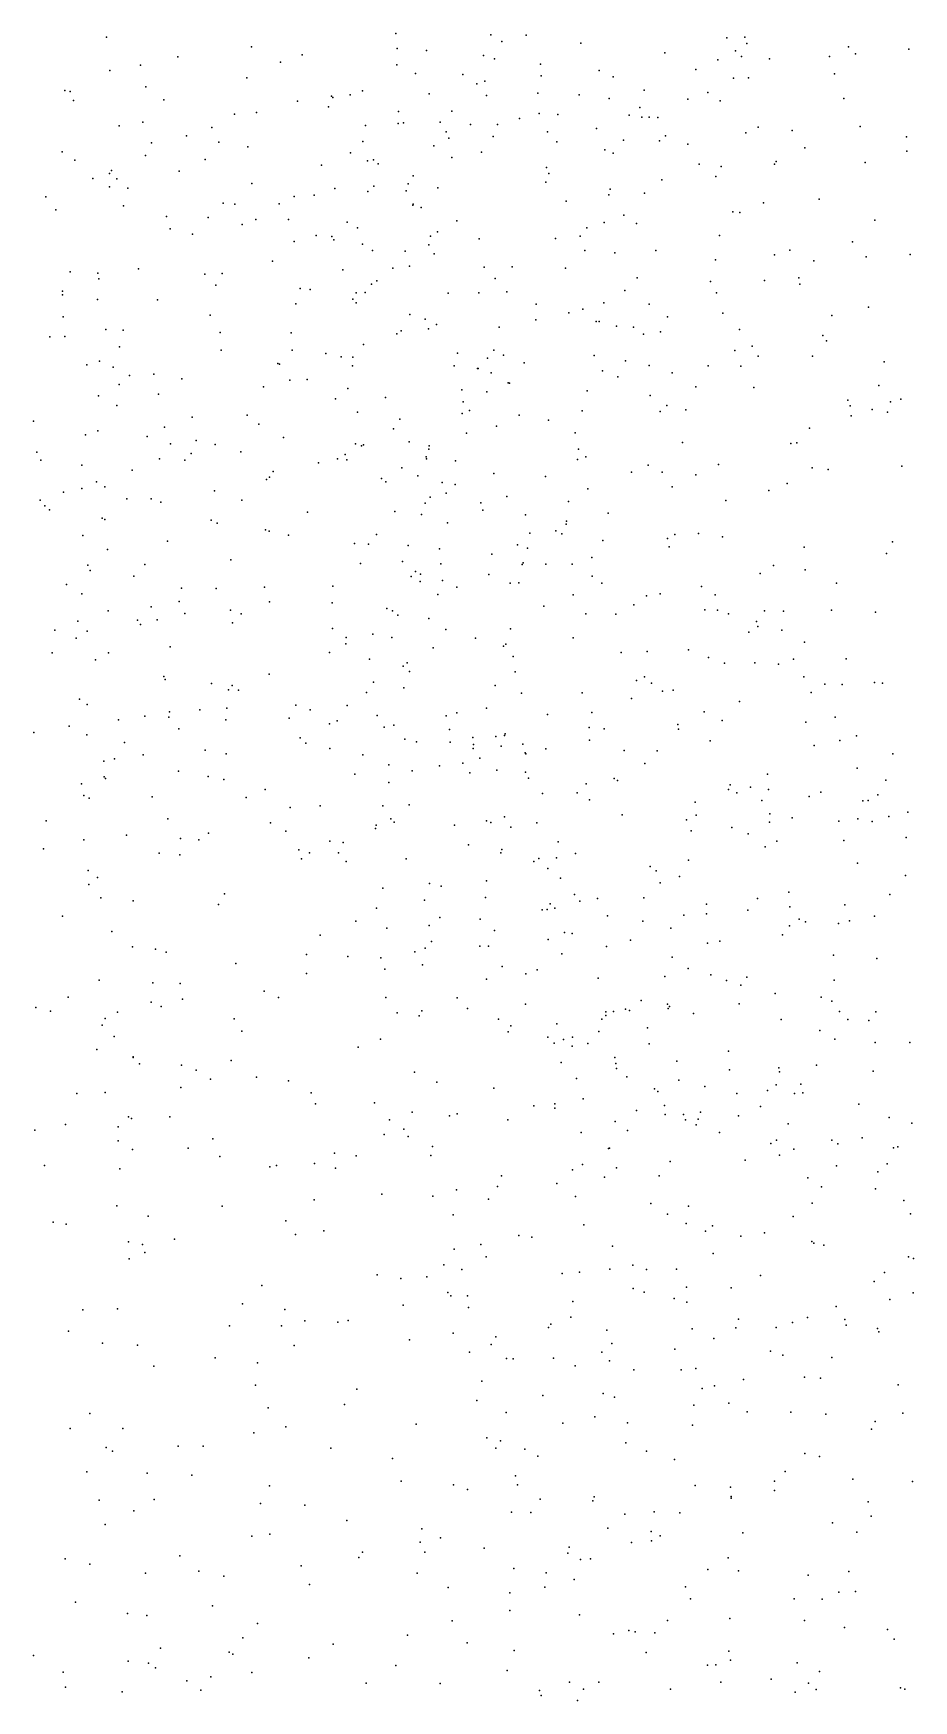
# Model space of a CAD drawing. Header units: metres. Extents: x -25 to 25, y -27.7 to 27.8.
# Drawn here: x -2.621 to -1.915, y -4.008 to -2.671 of the extents above; entities that cross this region are included whole.
import ezdxf

# ---------------------------------------------------------------- set-up
doc = ezdxf.new("R2010")
doc.units = ezdxf.units.M

msp = doc.modelspace()

# ---------------------------------------------------------------- linework, layer by layer
for p in [(-2.3303, -2.6712, 0.2617), (-2.254, -2.6724, 4.1069), (-2.2257, -2.6727, -0.4944), (-2.0503, -2.6742, 26.8611), (-2.5622, -2.6743, 5.7199), (-2.446, -2.682, 10.1319), (-2.329, -2.6833, 0.377), (-2.3055, -2.6849, -0.0789), (-2.2452, -2.6778, 6.793), (-2.1817, -2.6791, 3.707), (-2.1144, -2.6867, -20.9546), (-2.0646, -2.6749, 0.9846), (-2.0577, -2.6853, 3.3837), (-2.0488, -2.6793, 2.9299), (-1.9672, -2.6819, -11.2416), (-1.9187, -2.6839, 23.9778), (-2.5596, -2.7009, -0.9546), (-2.535, -2.6966, -10.2443), (-2.5049, -2.6901, -9.8818), (-2.4227, -2.6943, 10.7652), (-2.4054, -2.6883, 10.5122), (-2.3293, -2.6964, -9.4565), (-2.2599, -2.689, 3.9404), (-2.251, -2.6916, 4.1744), (-2.2141, -2.696, -17.1666), (-2.167, -2.7009, 4.4246), (-2.0896, -2.7001, 3.4496), (-2.0719, -2.6924, 2.862), (-2.0531, -2.6897, 3.026), (-2.0306, -2.6916, 3.1751), (-1.9825, -2.6898, 2.5385), (-1.9615, -2.6877, 1.1352), (-2.5306, -2.7141, -10.322), (-2.4496, -2.7068, 12.8089), (-2.3144, -2.7034, 0.5101), (-2.2765, -2.7042, 4.0292), (-2.2653, -2.7116, 0.6699), (-2.2587, -2.7096, -0.6704), (-2.2137, -2.7052, 4.3321), (-2.156, -2.706, 3.6025), (-2.0594, -2.7072, 13.7398), (-2.0473, -2.707, 3.2505), (-1.9783, -2.7038, 6.8745), (-2.5956, -2.717, 10.6187), (-2.5914, -2.7179, 5.7773), (-2.5887, -2.725, -9.2129), (-2.5163, -2.7246, -24.4614), (-2.409, -2.7257, -9.3252), (-2.3817, -2.7216, -10.6668), (-2.3808, -2.7227, 12.0847), (-2.3668, -2.7206, 13.1957), (-2.357, -2.7174, 6.7604), (-2.3034, -2.7196, 11.111), (-2.2575, -2.721, -0.5757), (-2.2163, -2.7193, 0.754), (-2.1832, -2.7204, 24.0054), (-2.159, -2.7234, 4.9324), (-2.1311, -2.7169, 0.9011), (-2.096, -2.724, 2.7154), (-2.08, -2.7186, 6.8559), (-2.0701, -2.7252, 2.6146), (-1.9709, -2.7234, 2.4743), (-2.4596, -2.736, -0.8841), (-2.4419, -2.7346, -9.7246), (-2.3841, -2.7301, -9.5984), (-2.328, -2.7339, 24.0322), (-2.2854, -2.7336, -0.2872), (-2.2309, -2.7394, 3.7412), (-2.2153, -2.7356, 6.8223), (-2.2002, -2.7362, 5.0138), (-2.1431, -2.7369, 26.8016), (-2.1345, -2.7308, 4.5913), (-2.133, -2.7385, 13.5416), (-2.127, -2.7383, 4.7984), (-2.12, -2.7387, 2.9133), (-2.552, -2.7455, 6.5984), (-2.5331, -2.7425, 10.3679), (-2.4981, -2.7534, -10.4455), (-2.4777, -2.7468, -9.2766), (-2.3546, -2.745, 0.2164), (-2.3284, -2.7435, 11.5678), (-2.3241, -2.7429, -0.7252), (-2.2947, -2.7424, 4.1045), (-2.2899, -2.7501, 11.3436), (-2.2703, -2.7442, -0.4032), (-2.2522, -2.7539, 5.1027), (-2.2486, -2.7442, -10.893), (-2.2085, -2.7501, 23.9263), (-2.1692, -2.7476, -10.9998), (-2.1139, -2.7533, 3.0454), (-2.0494, -2.751, 11.1679), (-2.0396, -2.7464, 2.5242), (-2.0122, -2.7492, -11.182), (-1.9579, -2.7459, 1.1766), (-1.9206, -2.7541, 26.8024), (-2.5978, -2.7662, 6.5364), (-2.5261, -2.7589, -9.8987), (-2.4721, -2.7584, 26.7883), (-2.4489, -2.7621, 5.4802), (-2.3665, -2.7669, 11.7459), (-2.3567, -2.7579, 5.3183), (-2.2996, -2.7614, -0.6405), (-2.2878, -2.7552, 3.8992), (-2.2614, -2.7666, 4.2681), (-2.2012, -2.7582, 13.3897), (-2.1625, -2.7647, -21.6944), (-2.1558, -2.7674, 4.5052), (-2.1476, -2.7569, 2.8019), (-2.1187, -2.7573, -11.0613), (-2.0959, -2.76, 3.3388), (-2.0021, -2.7629, 23.7482), (-1.9205, -2.7658, 11.4843), (-2.5877, -2.773, 24.075), (-2.5309, -2.7691, 5.6291), (-2.4832, -2.7723, -21.2958), (-2.3899, -2.777, -25.9284), (-2.3529, -2.7734, 0.3115), (-2.348, -2.7726, -9.4382), (-2.3444, -2.7758, 0.4472), (-2.2852, -2.7708, -0.525), (-2.2093, -2.7788, -10.9493), (-2.0869, -2.776, 3.2711), (-2.0694, -2.7779, 26.7743), (-2.0266, -2.7762, 6.8642), (-2.0251, -2.7739, 3.4445), (-1.9539, -2.7749, 6.8808), (-2.5731, -2.7877, 26.8174), (-2.5599, -2.7836, 5.7096), (-2.5597, -2.7943, -10.1673), (-2.5583, -2.7813, -10.0717), (-2.554, -2.7878, -0.8272), (-2.504, -2.7816, 6.6491), (-2.4456, -2.7916, 1.6842), (-2.3479, -2.7937, 12.5599), (-2.3203, -2.7919, 0.5471), (-2.3163, -2.7854, 26.7186), (-2.2099, -2.7906, 3.6544), (-2.2074, -2.7835, 4.3977), (-2.1169, -2.7887, 4.703), (-2.0735, -2.7861, -25.9491), (-2.611, -2.8024, -25.8605), (-2.545, -2.7953, -10.3238), (-2.4687, -2.8074, -0.75), (-2.4116, -2.8021, -10.63), (-2.3956, -2.8009, -0.7328), (-2.379, -2.7957, 11.9345), (-2.3526, -2.7979, 0.1093), (-2.3219, -2.7976, -0.1765), (-2.2966, -2.795, -0.4528), (-2.1935, -2.8059, 5.0376), (-2.1593, -2.8006, 3.5244), (-2.1582, -2.7962, 4.9664), (-2.1308, -2.7993, 0.9338), (-2.0352, -2.8071, 1.0883), (-1.9907, -2.8041, 3.249), (-2.6029, -2.8128, 5.8278), (-2.5487, -2.8094, -9.9977), (-2.5142, -2.818, 24.0859), (-2.4806, -2.8189, 26.722), (-2.4593, -2.8083, -9.3145), (-2.4425, -2.8204, 6.6966), (-2.4238, -2.808, -9.6559), (-2.4162, -2.8206, -17.345), (-2.3166, -2.8089, -21.1539), (-2.3163, -2.8081, 5.2626), (-2.3099, -2.8109, 4.0585), (-2.1474, -2.8171, 4.5801), (-2.06, -2.8143, 23.7961), (-2.0544, -2.8148, 2.4627), (-1.9461, -2.8209, -11.2177), (-2.5112, -2.828, -10.4539), (-2.4933, -2.8323, 5.5679), (-2.4533, -2.8246, -10.5716), (-2.394, -2.8333, 5.4111), (-2.3815, -2.834, -10.6948), (-2.3691, -2.8226, -9.4952), (-2.3609, -2.8271, -0.6198), (-2.3025, -2.8339, 13.1042), (-2.2969, -2.8305, 3.8599), (-2.2813, -2.8215, 5.1926), (-2.1824, -2.8339, 23.9065), (-2.1769, -2.8271, 2.6685), (-2.1631, -2.8228, 3.0521), (-2.1373, -2.8237, 4.8498), (-2.0707, -2.8332, -11.1019), (-2.4117, -2.838, -9.3658), (-2.38, -2.8367, 6.7417), (-2.3569, -2.8403, 0.3466), (-2.3489, -2.8453, -0.0142), (-2.3227, -2.8459, -10.7847), (-2.3038, -2.8407, 6.7784), (-2.2995, -2.8479, 0.6541), (-2.2633, -2.836, 3.7514), (-2.2021, -2.8358, 0.8111), (-2.1787, -2.8453, -10.978), (-2.1545, -2.8472, 6.8358), (-2.1218, -2.8453, 2.5152), (-2.0143, -2.8451, -20.0077), (-1.9639, -2.8384, 2.3268), (-2.5365, -2.86, 6.5904), (-2.4291, -2.8538, 5.4737), (-2.3728, -2.8609, 24.0635), (-2.3327, -2.8595, -0.2107), (-2.3193, -2.858, 0.5814), (-2.2594, -2.8587, -10.863), (-2.237, -2.8584, 1.7426), (-2.194, -2.8595, 4.4487), (-2.0738, -2.8527, 6.8508), (-2.0265, -2.8488, 2.3807), (-1.995, -2.8536, 23.7436), (-1.9529, -2.8505, 6.8732), (-1.9177, -2.8486, 23.6811), (-2.5914, -2.8624, 6.5179), (-2.5692, -2.8636, -10.0818), (-2.5685, -2.868, -10.1636), (-2.4835, -2.8642, -9.7686), (-2.4745, -2.8731, -0.6613), (-2.4694, -2.8638, 24.0654), (-2.3498, -2.8724, -0.1039), (-2.3455, -2.8696, -0.2924), (-2.2504, -2.8678, 0.7399), (-2.1366, -2.8672, 3.2649), (-2.0779, -2.8702, 1.0445), (-2.0345, -2.8695, 3.6882), (-2.0069, -2.8673, 1.1477), (-2.0062, -2.8723, -11.1489), (-2.5974, -2.8779, -0.7358), (-2.5974, -2.8809, -9.2297), (-2.5695, -2.8847, 24.1091), (-2.5212, -2.885, 26.6591), (-2.4103, -2.8881, -10.6557), (-2.4069, -2.8759, 26.6369), (-2.3989, -2.8765, -0.5875), (-2.3646, -2.8845, -0.5135), (-2.3621, -2.8794, 5.3611), (-2.3621, -2.8872, 0.1249), (-2.3547, -2.8789, -0.3708), (-2.2883, -2.8796, 4.2547), (-2.2637, -2.8792, 26.6256), (-2.2413, -2.8784, 2.7908), (-2.1635, -2.8873, 3.1748), (-2.1464, -2.8775, 26.6582), (-2.073, -2.8793, 13.4372), (-2.597, -2.8985, 26.7227), (-2.4792, -2.8973, 6.6535), (-2.319, -2.8966, 3.9703), (-2.3066, -2.9005, 12.7444), (-2.2178, -2.901, 5.1218), (-2.2176, -2.8885, 2.6474), (-2.1914, -2.8954, 3.1037), (-2.1803, -2.8925, 0.8571), (-2.127, -2.8884, 4.9228), (-2.1122, -2.8986, 23.8451), (-2.0679, -2.8955, 1.8), (-1.9804, -2.8975, -23.0719), (-1.951, -2.8909, -11.1918), (-2.6078, -2.9145, -25.0243), (-2.5957, -2.9142, 5.8337), (-2.5628, -2.9086, -10.0117), (-2.5488, -2.9092, 5.7139), (-2.4712, -2.9111, -9.3426), (-2.4142, -2.9113, 26.5593), (-2.3293, -2.9121, 26.5302), (-2.3259, -2.9097, 4.0416), (-2.3039, -2.9082, -10.8149), (-2.2977, -2.9046, 3.8177), (-2.2473, -2.9069, 2.9132), (-2.1694, -2.9023, 2.5116), (-2.167, -2.9023, 3.4679), (-2.1532, -2.9061, -23.6427), (-2.1397, -2.9067, -11.0158), (-2.1316, -2.9125, 0.9558), (-2.118, -2.9107, 4.6923), (-2.0547, -2.9086, 26.6443), (-1.9878, -2.9136, -17.4512), (-2.5517, -2.9225, -9.9293), (-2.4703, -2.9252, -24.3422), (-2.4132, -2.9253, -9.5604), (-2.3862, -2.928, -10.7084), (-2.356, -2.9207, 0.4493), (-2.2807, -2.9278, 4.3165), (-2.2515, -2.9254, 2.9846), (-2.0582, -2.9256, 6.8496), (-2.0444, -2.922, 23.7873), (-1.9849, -2.9178, 11.6822), (-2.578, -2.9371, -10.1151), (-2.5679, -2.9342, -0.6499), (-2.5569, -2.9389, -10.3568), (-2.4247, -2.936, -9.3913), (-2.4235, -2.9364, 5.4848), (-2.374, -2.9306, 1.7452), (-2.3649, -2.9379, -0.2993), (-2.3648, -2.9308, 0.34), (-2.2834, -2.9378, 2.8125), (-2.2646, -2.9399, 5.2175), (-2.2642, -2.9401, 2.6858), (-2.2566, -2.9318, -20.3755), (-2.2439, -2.9292, -22.1993), (-2.2273, -2.9355, 0.7919), (-2.171, -2.9295, 3.2584), (-2.1459, -2.9337, 13.1966), (-2.1269, -2.9377, 2.4043), (-2.0798, -2.9378, 1.0649), (-2.0536, -2.938, 2.3214), (-2.0397, -2.9301, 1.1226), (-1.9959, -2.93, 2.2749), (-1.9386, -2.9347, 3.9397), (-2.5522, -2.9528, 1.6915), (-2.5437, -2.9455, 26.5648), (-2.5244, -2.9444, -9.8239), (-2.5019, -2.9483, -10.5382), (-2.4362, -2.9547, -0.4761), (-2.4151, -2.9494, 24.0941), (-2.4014, -2.9487, 6.7109), (-2.2538, -2.9434, -20.9402), (-2.2402, -2.9515, 3.6148), (-2.2391, -2.9518, 11.4621), (-2.1645, -2.9419, 6.8285), (-2.1521, -2.9467, 5.0252), (-2.1087, -2.9434, 4.7783), (-2.0897, -2.9548, 3.5401), (-1.9429, -2.9536, 1.9004), (-2.5687, -2.962, -17.4835), (-2.5204, -2.9606, -24.5573), (-2.3785, -2.9644, 5.4275), (-2.3688, -2.9561, 0.2487), (-2.3385, -2.9633, 0.5316), (-2.2773, -2.9572, 3.7278), (-2.2763, -2.9668, 0.7064), (-2.2573, -2.9588, 2.6138), (-2.1768, -2.9578, 5.0929), (-2.1261, -2.9617, 26.5568), (-2.043, -2.9551, -11.0905), (-1.9678, -2.9655, 26.6021), (-1.9334, -2.9667, -11.1805), (-1.9251, -2.9645, 2.2012), (-2.554, -2.9696, -0.5741), (-2.4935, -2.9789, 6.5916), (-2.4495, -2.9774, 5.5537), (-2.3608, -2.9749, -0.0626), (-2.327, -2.9806, 4.0206), (-2.277, -2.9761, -10.8507), (-2.2711, -2.9736, -17.5863), (-2.2314, -2.9775, 4.4025), (-2.2077, -2.9815, 3.1855), (-2.1807, -2.9739, 23.9242), (-2.1183, -2.9744, -11.018), (-2.1129, -2.9697, -21.3223), (-2.0977, -2.973, 3.3836), (-1.9659, -2.9698, 23.7252), (-1.9651, -2.978, 1.2478), (-1.9481, -2.9729, -23.4004), (-1.9358, -2.9749, 1.3131), (-2.6208, -2.9821, -9.2317), (-2.579, -2.9933, -10.1909), (-2.5692, -2.99, 5.8136), (-2.5297, -2.9945, 26.4009), (-2.5156, -2.9869, -9.3211), (-2.44, -2.9847, 26.4029), (-2.332, -2.9883, 26.3746), (-2.2735, -2.9919, 5.2745), (-2.2495, -2.9862, 24.0001), (-2.1864, -2.9915, 3.4634), (-1.9984, -2.9878, 24.0323), (-2.6181, -3.0071, 5.9829), (-2.5108, -3.0005, 5.6873), (-2.4943, -3.0081, -0.4696), (-2.4902, -2.9978, 26.3024), (-2.4752, -3.0009, 5.6162), (-2.4544, -3.0067, 24.1339), (-2.4202, -2.9952, -9.5242), (-2.3626, -3.0004, 0.3263), (-2.3578, -3.0019, 0.4086), (-2.3562, -3.0013, -10.7591), (-2.3194, -2.9989, 0.5985), (-2.3038, -3.0048, -23.8381), (-2.3035, -3.002, 4.2132), (-2.1837, -3.0048, 2.4477), (-2.1004, -2.9992, 4.8698), (-2.0135, -3.0002, 1.182), (-2.0087, -2.9995, 13.2457), (-2.615, -3.0134, 26.5757), (-2.5821, -3.0176, -10.0924), (-2.5416, -3.0214, -9.8572), (-2.5197, -3.0125, -21.1852), (-2.4993, -3.0134, -9.7566), (-2.3921, -3.0157, 5.5005), (-2.377, -3.0123, -0.2332), (-2.3709, -3.0089, -25.5887), (-2.3695, -3.0131, 0.1347), (-2.3255, -3.0197, 4.0796), (-2.3058, -3.0109, 24.0738), (-2.3055, -3.0123, 3.8332), (-2.2823, -3.0139, 3.0139), (-2.1846, -3.0129, 26.4688), (-2.1779, -3.0109, 5.1515), (-2.1277, -3.0175, 2.357), (-2.0715, -3.017, 13.0474), (-1.9964, -3.0197, 2.2287), (-1.9835, -3.021, -11.1332), (-1.9244, -3.0183, 6.85), (-2.5703, -3.0309, 6.4559), (-2.5637, -3.0349, 26.0012), (-2.4338, -3.0291, 26.2348), (-2.4316, -3.027, 6.6276), (-2.4286, -3.0227, -0.3665), (-2.3416, -3.0281, 26.2997), (-2.3382, -3.0308, 0.4962), (-2.3125, -3.0261, 2.7903), (-2.2929, -3.0314, 11.733), (-2.2827, -3.033, 3.754), (-2.2515, -3.0241, 2.544), (-2.2101, -3.0266, 24.0746), (-2.1411, -3.023, 0.9326), (-2.1165, -3.023, 6.814), (-2.1087, -3.035, 0.9969), (-2.0896, -3.0253, 4.7621), (-2.0164, -3.0323, -17.6915), (-2.6153, -3.0455, 25.9016), (-2.5968, -3.0391, 6.3694), (-2.582, -3.0362, -9.2688), (-2.5458, -3.0446, -10.4454), (-2.5263, -3.0446, 5.7647), (-2.5186, -3.0473, 6.5068), (-2.4756, -3.0381, -10.5941), (-2.4538, -3.0457, -9.3892), (-2.3066, -3.0479, 2.8878), (-2.3026, -3.0432, 6.7238), (-2.2899, -3.0399, 5.3439), (-2.2621, -3.0478, -10.8659), (-2.2411, -3.0425, -19.9459), (-2.1916, -3.0467, -10.9508), (-2.1761, -3.0364, 1.8551), (-2.0654, -3.0458, 4.9498), (-2.0311, -3.0377, 23.7958), (-2.6117, -3.0501, 6.0465), (-2.6079, -3.0534, -0.5284), (-2.5658, -3.0601, -10.3664), (-2.5635, -3.0612, -9.9606), (-2.4782, -3.0615, 26.0175), (-2.4011, -3.0551, -10.7066), (-2.3311, -3.0546, 1.8324), (-2.3095, -3.057, 2.7105), (-2.2605, -3.0535, 3.1042), (-2.2262, -3.0574, 6.7569), (-2.1599, -3.0559, 23.9306), (-2.5812, -3.074, -10.2622), (-2.4734, -3.064, -9.6602), (-2.4346, -3.0693, 5.6153), (-2.4317, -3.0703, 24.1545), (-2.4164, -3.0736, -9.451), (-2.3456, -3.073, 0.4398), (-2.2888, -3.0637, 2.5941), (-2.2226, -3.072, 2.4659), (-2.2018, -3.0702, 3.3409), (-2.1971, -3.0726, -21.819), (-2.1936, -3.0647, -22.6579), (-2.1934, -3.0625, 3.4131), (-2.1065, -3.0732, 4.6614), (-2.0875, -3.0722, -11.0338), (-2.0682, -3.0751, 4.86), (-2.5613, -3.085, 5.9152), (-2.5134, -3.0784, -9.3335), (-2.3634, -3.0803, 0.1804), (-2.3522, -3.0808, -10.7721), (-2.3203, -3.0818, 26.2239), (-2.2951, -3.0845, 0.6392), (-2.2327, -3.0814, 12.4877), (-2.2246, -3.084, 5.2814), (-2.1642, -3.078, 12.7097), (-2.1122, -3.0762, 5.1048), (-2.1111, -3.0829, 26.4521), (-2.0028, -3.0832, 1.2205), (-1.9367, -3.0884, 6.8298), (-1.9318, -3.079, 2.154), (-2.5773, -3.0976, 5.9824), (-2.5315, -3.0971, -10.5207), (-2.4624, -3.0935, -9.5846), (-2.3584, -3.0963, 6.6548), (-2.3248, -3.0948, -20.6827), (-2.294, -3.0966, 4.1941), (-2.2532, -3.089, 3.1732), (-2.2288, -3.0971, 3.5249), (-2.228, -3.0959, 3.2763), (-2.21, -3.097, 0.7849), (-2.1888, -3.097, 2.399), (-2.1729, -3.0916, 4.4798), (-2.0272, -3.0979, 26.496), (-2.002, -3.1015, 2.199), (-2.5942, -3.1131, 6.2005), (-2.5753, -3.1021, 24.2316), (-2.5404, -3.1064, 24.2188), (-2.4355, -3.1154, -0.2381), (-2.3807, -3.1146, -0.1133), (-2.318, -3.1067, 24.1329), (-2.3145, -3.1027, 0.5537), (-2.3108, -3.1107, 4.1035), (-2.3105, -3.1048, 3.981), (-2.2927, -3.11, 5.4118), (-2.2812, -3.1153, 11.9939), (-2.2556, -3.1051, 3.6743), (-2.2386, -3.1121, 4.3525), (-2.2315, -3.1118, 24.028), (-2.1728, -3.1065, 6.7627), (-2.1651, -3.1121, 5.2278), (-2.085, -3.1148, 2.2765), (-2.0379, -3.1045, 1.1571), (-1.9769, -3.1122, 2.9052), (-2.5819, -3.1206, 6.0654), (-2.504, -3.1269, 25.8079), (-2.5022, -3.1161, -9.7284), (-2.4742, -3.1165, 25.905), (-2.4315, -3.127, -10.6762), (-2.3813, -3.1278, 5.5775), (-2.2965, -3.1213, 3.8433), (-2.1881, -3.1215, -17.8102), (-2.1292, -3.1222, 3.2996), (-2.1183, -3.1206, 0.9802), (-2.074, -3.1214, 1.0901), (-2.561, -3.1343, -9.9241), (-2.5375, -3.1417, -9.8289), (-2.5263, -3.131, 5.8653), (-2.5217, -3.1416, 25.7237), (-2.4994, -3.1365, 5.791), (-2.4629, -3.1339, 6.5183), (-2.4542, -3.1367, 5.7128), (-2.3374, -3.1324, 2.8287), (-2.3329, -3.1342, 2.7288), (-2.3286, -3.1378, 2.9421), (-2.3037, -3.1404, 2.5655), (-2.2116, -3.1305, 3.3962), (-2.1778, -3.1367, 0.8339), (-2.1538, -3.137, 2.3339), (-2.1394, -3.1296, 26.3746), (-2.0825, -3.1336, 3.1222), (-2.0722, -3.1339, 5.091), (-2.0633, -3.1368, 4.7384), (-2.0346, -3.1344, 11.9389), (-2.0194, -3.1346, 4.9255), (-1.9809, -3.1339, -11.1151), (-1.9454, -3.1353, 2.1301), (-2.6036, -3.1498, -9.2595), (-2.5852, -3.1425, -10.1973), (-2.5777, -3.1507, -0.3821), (-2.5349, -3.1453, 6.3902), (-2.4612, -3.1439, -9.4196), (-2.3809, -3.1486, -24.0699), (-2.3486, -3.1531, 0.3056), (-2.2901, -3.1494, 3.1281), (-2.2383, -3.1487, 3.5949), (-2.0471, -3.1514, -21.2223), (-2.041, -3.1428, 5.0213), (-2.04, -3.147, 6.7886), (-2.0207, -3.1499, -22.9457), (-2.6057, -3.168, 25.5724), (-2.5865, -3.1562, -10.0923), (-2.5605, -3.168, -10.4193), (-2.5113, -3.1631, 1.7352), (-2.3833, -3.1678, 6.5843), (-2.3703, -3.1607, 24.186), (-2.37, -3.1557, -0.0091), (-2.3335, -3.1556, 0.4483), (-2.3003, -3.1639, 3.9395), (-2.2662, -3.1562, 4.2802), (-2.2438, -3.1626, 5.3813), (-2.2419, -3.161, 3.3219), (-2.1881, -3.156, 5.2997), (-2.1496, -3.1676, 24.1774), (-2.1285, -3.1669, 4.5621), (-2.0955, -3.1657, 5.1808), (-2.0024, -3.1595, 12.8754), (-2.571, -3.1736, -9.9871), (-2.3514, -3.1732, 0.2373), (-2.3243, -3.1786, -10.8089), (-2.321, -3.1761, 3.0391), (-2.2361, -3.171, -10.9006), (-2.0793, -3.1718, 3.7284), (-2.0665, -3.1764, 23.8727), (-2.0424, -3.1761, -25.6324), (-2.0234, -3.1772, 2.1861), (-2.0112, -3.1732, 1.2107), (-1.9691, -3.1728, 1.2937), (-2.5163, -3.1871, 6.3348), (-2.5151, -3.1893, -10.5551), (-2.4779, -3.1926, -0.2246), (-2.4614, -3.1942, -24.8687), (-2.4319, -3.1851, -0.1538), (-2.348, -3.1914, 2.7815), (-2.3193, -3.1831, 5.5378), (-2.2504, -3.1942, 26.1873), (-2.2344, -3.1832, -25.4864), (-2.1371, -3.1903, 0.9219), (-2.1307, -3.1873, -21.4502), (-2.1251, -3.1922, 12.481), (-2.003, -3.1872, 24.1325), (-1.9862, -3.1931, 4.9837), (-1.9723, -3.1933, 2.1252), (-1.9462, -3.1917, 6.7847), (-1.94, -3.1924, 1.3791), (-2.584, -3.2052, -10.2307), (-2.4645, -3.1976, -20.5409), (-2.4565, -3.198, 25.7633), (-2.3537, -3.1998, 25.9627), (-2.3239, -3.1962, 2.6084), (-2.2293, -3.2003, 6.6725), (-2.1808, -3.2001, -10.949), (-2.1413, -3.2047, 12.3185), (-2.1164, -3.1987, 5.2534), (-2.1078, -3.198, 2.2684), (-2.0546, -3.2069, 6.7423), (-1.9972, -3.1999, 3.8981), (-2.5778, -3.2095, -10.3309), (-2.5527, -3.2216, 24.3272), (-2.5315, -3.2189, -9.7989), (-2.5122, -3.2196, 6.1556), (-2.5116, -3.2154, 6.0537), (-2.4874, -3.2138, 25.6651), (-2.4665, -3.2218, 6.3876), (-2.4658, -3.2125, 5.8639), (-2.4156, -3.2203, -24.2722), (-2.4104, -3.2099, 24.2516), (-2.399, -3.2137, -25.216), (-2.3772, -3.2224, 25.8797), (-2.3693, -3.2103, 0.0563), (-2.3451, -3.2183, 2.8478), (-2.2898, -3.2184, 0.537), (-2.2813, -3.2162, 3.9943), (-2.2575, -3.2123, 5.4828), (-2.2086, -3.2174, 5.41), (-2.1729, -3.2159, 2.3316), (-2.083, -3.2152, -11.0199), (-2.0686, -3.2223, 1.0986), (-1.9778, -3.2196, 4.8795), (-2.6206, -3.232, 24.3538), (-2.5921, -3.2269, -20.376), (-2.578, -3.2338, -0.3024), (-2.5041, -3.229, -9.6957), (-2.3835, -3.2249, -10.7452), (-2.3395, -3.2277, 5.6425), (-2.3319, -3.2259, 0.3608), (-2.2872, -3.2296, 2.5106), (-2.2499, -3.2351, 24.1255), (-2.2431, -3.2344, 2.4333), (-2.2425, -3.233, 3.7115), (-2.1752, -3.2279, 3.4473), (-2.1631, -3.2289, -21.6704), (-2.1041, -3.2256, 26.3287), (-2.1034, -3.2292, 23.9509), (-2.0015, -3.2235, 23.8312), (-1.9608, -3.2345, 1.3266), (-2.5477, -3.2399, -10.4686), (-2.4831, -3.246, -9.4215), (-2.4663, -3.2489, -17.8373), (-2.4069, -3.2361, 6.479), (-2.4024, -3.2405, 5.7652), (-2.3832, -3.2448, -0.0371), (-2.3229, -3.2373, 24.3205), (-2.3135, -3.2394, 3.0715), (-2.2867, -3.2396, 26.032), (-2.2685, -3.236, -10.8636), (-2.2681, -3.2448, 6.5946), (-2.2678, -3.2416, 4.0828), (-2.2458, -3.2429, 1.9469), (-2.2283, -3.2413, 4.2541), (-2.2264, -3.2483, 3.6386), (-2.2259, -3.2491, 3.3998), (-2.21, -3.2449, -22.0771), (-2.1748, -3.238, 26.2395), (-2.1471, -3.2462, 6.6795), (-2.1207, -3.2467, 4.5069), (-2.0781, -3.2385, 4.6106), (-1.9947, -3.2424, 12.2278), (-1.9741, -3.2382, 5.0813), (-1.9315, -3.249, 6.7412), (-2.5645, -3.255, -9.9546), (-2.5557, -3.2531, -9.8745), (-2.5327, -3.2498, 24.3674), (-2.3566, -3.2498, 5.711), (-2.3359, -3.2578, 0.2511), (-2.2951, -3.2587, 3.1383), (-2.2764, -3.2565, 3.2133), (-2.2628, -3.2524, 3.919), (-2.2493, -3.2621, 3.7802), (-2.1304, -3.2567, 5.369), (-1.9601, -3.2605, -11.1032), (-2.5823, -3.2731, -10.1874), (-2.5641, -3.2674, -9.2975), (-2.563, -3.2688, 25.4534), (-2.5046, -3.2628, -0.1729), (-2.4806, -3.2673, -9.4891), (-2.468, -3.2696, 6.2231), (-2.3631, -3.2654, 0.1348), (-2.3359, -3.272, 2.6751), (-2.3172, -3.2626, 24.2365), (-2.2709, -3.2642, 5.5881), (-2.2262, -3.2638, 3.516), (-2.2238, -3.2684, 5.517), (-2.1776, -3.273, 0.7378), (-2.155, -3.2689, 4.3965), (-2.1524, -3.2704, 24.0344), (-2.0621, -3.2739, 6.687), (-2.0458, -3.2757, 2.9734), (-2.0322, -3.2653, -11.0469), (-1.9372, -3.2702, 12.5867), (-2.5803, -3.2824, -10.3078), (-2.5762, -3.2846, -10.044), (-2.5255, -3.2834, -9.7716), (-2.4503, -3.284, 6.1359), (-2.4349, -3.2776, 6.314), (-2.2125, -3.2809, 0.6691), (-2.1847, -3.2803, -10.9369), (-2.1748, -3.286, 5.4646), (-2.09, -3.2878, 1.0285), (-2.0635, -3.2775, 2.2035), (-2.0567, -3.2802, 2.1586), (-2.0366, -3.2863, 24.246), (-2.0313, -3.2775, 26.3444), (-1.9986, -3.2832, 5.2278), (-1.9894, -3.2797, 4.7323), (-1.9556, -3.2868, 12.3938), (-1.9515, -3.2863, 5.141), (-1.9435, -3.282, 1.4019), (-2.513, -3.3012, -9.6795), (-2.4149, -3.292, -19.7766), (-2.3908, -3.2906, 5.8387), (-2.3407, -3.2908, 2.9128), (-2.3343, -3.3012, -10.7922), (-2.3195, -3.2899, 25.895), (-2.2431, -3.2996, 3.9776), (-2.1487, -3.2978, 3.6092), (-2.0972, -3.302, 26.2696), (-2.0893, -3.2981, -10.9976), (-2.0303, -3.2972, 5.3081), (-2.0122, -3.3004, 2.1317), (-1.9596, -3.3011, 2.0733), (-1.9349, -3.2992, 4.8792), (-1.9196, -3.2959, 4.9742), (-2.6105, -3.3027, -20.9522), (-2.5461, -3.3141, -10.4645), (-2.4805, -3.3127, 25.5319), (-2.4306, -3.3042, 6.0589), (-2.4185, -3.311, -0.0639), (-2.3464, -3.309, 2.7549), (-2.346, -3.3063, 5.7771), (-2.3315, -3.3039, 6.4707), (-2.2832, -3.3061, -10.8409), (-2.2574, -3.3028, 2.4446), (-2.2541, -3.304, 0.543), (-2.238, -3.3078, 3.8794), (-2.217, -3.3043, 3.5914), (-2.0933, -3.3107, 5.4164), (-2.0607, -3.3081, 1.1072), (-2.0476, -3.3132, -23.6778), (-2.0306, -3.3038, 4.639), (-1.9749, -3.3031, 2.4212), (-1.9483, -3.3033, 23.8244), (-2.6128, -3.3252, 25.322), (-2.5803, -3.3179, -10.2451), (-2.52, -3.3286, 1.7229), (-2.5029, -3.317, -9.4292), (-2.4883, -3.3179, -0.1234), (-2.408, -3.3261, 6.2508), (-2.3993, -3.3285, 24.3615), (-2.3832, -3.3189, 5.9038), (-2.3763, -3.3283, 0.0579), (-2.3723, -3.3202, 25.7403), (-2.2719, -3.3221, 5.6854), (-2.2459, -3.3283, 3.3391), (-2.2453, -3.3258, -17.9416), (-2.2, -3.3197, 5.5596), (-2.1862, -3.329, 24.369), (-2.0339, -3.3236, 5.3731), (-2.0246, -3.3191, 23.9209), (-1.9709, -3.3185, 6.6817), (-1.9209, -3.3162, 5.0854), (-2.577, -3.3425, 24.4748), (-2.5035, -3.33, -9.5596), (-2.4058, -3.3333, 6.1784), (-2.3699, -3.3353, 24.432), (-2.3219, -3.3331, 3.0533), (-2.2194, -3.3354, 3.7841), (-2.2154, -3.3329, -10.9007), (-2.2082, -3.3409, 4.1251), (-2.2014, -3.3323, 24.1438), (-2.1261, -3.3394, 5.4979), (-2.0956, -3.3344, 6.6114), (-1.96, -3.3368, -11.0841), (-2.5765, -3.3537, -10.0565), (-2.5695, -3.3481, -9.302), (-2.3031, -3.353, 3.1357), (-2.2938, -3.355, 24.2849), (-2.2574, -3.3508, 0.478), (-2.198, -3.3486, 6.5362), (-2.1213, -3.3429, 2.2514), (-2.1181, -3.3524, 4.4054), (-2.1028, -3.3474, -19.968), (-1.9214, -3.3466, 5.2509), (-2.5667, -3.3646, -9.9635), (-2.5408, -3.3669, 25.31), (-2.4676, -3.3614, 24.4513), (-2.3406, -3.3567, 2.9419), (-2.3071, -3.3663, 5.8161), (-2.2584, -3.3641, 6.4608), (-2.2063, -3.3694, 3.5343), (-2.1869, -3.3617, 0.6481), (-2.1825, -3.3671, 2.3178), (-2.1684, -3.3651, -25.3656), (-2.1312, -3.3646, 0.861), (-2.0402, -3.3651, 4.5663), (-2.0149, -3.3599, -22.853), (-1.934, -3.3617, 1.4565), (-2.5976, -3.3791, -0.1902), (-2.4724, -3.3699, -10.6084), (-2.3456, -3.3728, 0.1326), (-2.295, -3.3802, 2.5187), (-2.2625, -3.3817, 25.9339), (-2.2127, -3.3741, 3.4615), (-2.2087, -3.3739, 3.8497), (-2.2028, -3.3728, 4.0625), (-2.1605, -3.3789, -21.8408), (-2.0992, -3.3783, 24.0489), (-2.0811, -3.3773, 2.188), (-2.081, -3.3695, 3.1021), (-2.0479, -3.3743, 5.4722), (-2.0143, -3.3718, -11.0387), (-2.0066, -3.3816, 1.2574), (-1.97, -3.37, -21.163), (-1.9463, -3.3792, 4.7203), (-2.5579, -3.3915, -10.3753), (-2.3909, -3.3945, 1.8325), (-2.3623, -3.3833, -10.754), (-2.3375, -3.3887, 6.0025), (-2.3034, -3.3867, 0.2769), (-2.2511, -3.3906, 2.432), (-2.1949, -3.3922, 3.9426), (-2.1889, -3.3932, 26.06), (-2.132, -3.3831, -10.9536), (-2.1096, -3.3887, 0.9312), (-2.0201, -3.3942, 6.5805), (-2.0146, -3.387, 2.8678), (-2.0017, -3.3838, 2.0934), (-1.9753, -3.3851, 26.3103), (-1.9664, -3.3829, 23.8964), (-2.5414, -3.4039, 25.2258), (-2.5229, -3.4057, -0.099), (-2.5143, -3.4081, 24.5017), (-2.3149, -3.4079, 6.0758), (-2.3066, -3.4048, -10.7983), (-2.3016, -3.3995, 5.9301), (-2.2628, -3.4033, 6.3526), (-2.2559, -3.4033, 0.4281), (-2.2081, -3.3978, 5.7122), (-2.197, -3.4093, 0.5738), (-2.1612, -3.4034, 4.1614), (-2.1419, -3.3984, -22.6151), (-2.0802, -3.4009, 5.5524), (-2.0704, -3.3992, 1.0846), (-2.4584, -3.4172, 25.4061), (-2.4017, -3.41, -24.8012), (-2.3686, -3.4114, 0.0548), (-2.3422, -3.4125, 25.6653), (-2.339, -3.4217, 2.8794), (-2.3087, -3.4183, 3.0949), (-2.2449, -3.4196, 5.8234), (-2.2169, -3.4222, -10.876), (-2.1087, -3.4121, 4.335), (-2.0957, -3.4211, 6.5068), (-1.9791, -3.4105, 5.4593), (-1.9443, -3.4132, 2.0228), (-2.5681, -3.4305, -10.1739), (-2.5252, -3.4326, -9.4661), (-2.5032, -3.4333, -10.5356), (-2.4017, -3.4251, 24.464), (-2.2575, -3.4297, 3.2812), (-2.2259, -3.4255, 24.2491), (-2.168, -3.429, 6.4566), (-2.1145, -3.4275, 2.241), (-2.0775, -3.4263, -18.0552), (-2.0651, -3.4307, 26.2071), (-2.0535, -3.4346, -10.9773), (-2.0486, -3.428, 4.4579), (-1.9787, -3.4305, 1.3249), (-2.5929, -3.4441, 24.7177), (-2.5263, -3.4482, -10.4408), (-2.5012, -3.4458, -0.0433), (-2.4357, -3.4394, 0.0011), (-2.4243, -3.4444, -10.6457), (-2.3383, -3.4445, 0.1505), (-2.2811, -3.4446, 3.1927), (-2.1335, -3.4469, 3.7454), (-2.1122, -3.4497, 0.8886), (-2.0549, -3.4495, 2.1554), (-2.0261, -3.4411, 1.1981), (-1.9891, -3.4442, 3.886), (-1.9806, -3.4474, 2.5945), (-2.6189, -3.4525, 24.9739), (-2.6072, -3.4553, -9.2283), (-2.5634, -3.4613, -0.0853), (-2.5535, -3.4561, -9.8625), (-2.5183, -3.4517, 24.6499), (-2.4599, -3.4616, 24.5892), (-2.3291, -3.4568, 2.9429), (-2.3115, -3.4592, 2.5776), (-2.3093, -3.4552, 0.2483), (-2.2727, -3.4531, 25.8191), (-2.2479, -3.4617, 6.0234), (-2.2261, -3.4498, 3.3706), (-2.1649, -3.4617, 5.7694), (-2.1618, -3.4589, 24.4637), (-2.1617, -3.456, 4.0211), (-2.1557, -3.4556, -23.8942), (-2.1461, -3.4537, 3.3878), (-2.1428, -3.4547, 4.117), (-2.1118, -3.4533, 4.2497), (-2.1107, -3.4517, 5.6835), (-2.0915, -3.4573, 24.0942), (-2.0212, -3.462, 5.5933), (-1.9744, -3.4555, 5.5308), (-1.9677, -3.462, 4.5622), (-1.9509, -3.4628, -11.0278), (-1.9453, -3.456, 1.43), (-2.5658, -3.4665, -10.0688), (-2.5562, -3.4757, -9.9902), (-2.4537, -3.4714, 25.3094), (-2.24, -3.472, -24.0878), (-2.238, -3.467, 6.1037), (-2.2083, -3.4761, 25.9618), (-2.201, -3.4656, 2.0414), (-2.1886, -3.4763, 5.8717), (-2.1673, -3.4718, 3.701), (-2.1283, -3.4686, 6.4042), (-1.9901, -3.4708, 23.9631), (-2.57, -3.4862, 24.8945), (-2.3603, -3.4843, 25.5229), (-2.3425, -3.4779, 24.5407), (-2.2032, -3.4811, 5.9481), (-2.1957, -3.478, 6.2833), (-2.1889, -3.4833, 0.525), (-2.1762, -3.4814, 3.5749), (-2.127, -3.4816, 26.0858), (-2.0635, -3.4875, 1.0923), (-1.9781, -3.4778, 2.0623), (-1.9459, -3.4805, 6.501), (-1.9179, -3.4806, 1.9817), (-2.5409, -3.492, -10.3461), (-2.5408, -3.4926, -9.4306), (-2.5357, -3.4975, -9.5424), (-2.5022, -3.4986, 24.728), (-2.4902, -3.5026, 25.1453), (-2.4623, -3.4949, -10.5664), (-2.1977, -3.4965, 6.1686), (-2.1546, -3.4924, 0.6439), (-2.1537, -3.4974, -22.0298), (-2.1532, -3.5013, 3.85), (-2.1048, -3.4955, 5.7836), (-2.0625, -3.5024, 4.2799), (-2.0229, -3.5009, 5.6875), (-1.9927, -3.4988, 4.4566), (-2.5026, -3.5165, 24.8185), (-2.4788, -3.51, 1.7372), (-2.442, -3.5082, 0.0364), (-2.4162, -3.5113, -10.6259), (-2.3152, -3.5043, 2.6574), (-2.2973, -3.5124, 0.2905), (-2.1852, -3.5094, 6.0097), (-2.145, -3.5079, 3.9633), (-2.1031, -3.5108, 2.234), (-2.0823, -3.5158, 5.848), (-2.0252, -3.5144, 2.1173), (-2.0224, -3.5039, 6.4275), (-2.0054, -3.5138, -21.3184), (-1.9475, -3.5036, 5.6066), (-2.586, -3.5213, -19.5618), (-2.5634, -3.5207, -9.3451), (-2.3982, -3.5208, 25.3517), (-2.3946, -3.5296, 24.6091), (-2.3474, -3.5288, -10.7134), (-2.2515, -3.5171, 24.3731), (-2.2026, -3.5298, 3.3929), (-2.1799, -3.5256, 3.4842), (-2.1227, -3.5177, 5.9376), (-2.12, -3.5198, 4.0586), (-2.0568, -3.5214, -10.9332), (-2.032, -3.519, 2.395), (-2.0104, -3.5213, 4.3751), (-2.0037, -3.5208, 1.27), (-1.9589, -3.5299, 24.3988), (-2.5446, -3.54, -9.7524), (-2.5423, -3.5415, -9.6148), (-2.5114, -3.5402, -10.4074), (-2.3354, -3.5424, 24.5451), (-2.3171, -3.5363, 2.9529), (-2.2872, -3.5392, -19.7754), (-2.281, -3.5376, 2.541), (-2.2404, -3.5425, 3.2855), (-2.2194, -3.5313, 2.4158), (-2.2026, -3.5331, 0.4425), (-2.1371, -3.5349, -10.8914), (-2.1148, -3.5311, 6.2148), (-2.1142, -3.5383, 0.8157), (-2.0996, -3.5382, 6.1393), (-2.098, -3.5424, 6.0234), (-2.0877, -3.542, 4.1443), (-2.0859, -3.5363, 24.1414), (-2.0554, -3.5392, 6.2694), (-2.0376, -3.5317, 24.0436), (-1.9345, -3.5407, 5.7242), (-2.6198, -3.5509, 24.5858), (-2.5951, -3.5463, -9.2463), (-2.553, -3.5482, -10.051), (-2.3395, -3.5544, 25.4361), (-2.3239, -3.55, 2.8275), (-2.3202, -3.5558, 2.7536), (-2.1815, -3.5528, 24.2978), (-2.1542, -3.5438, 3.6979), (-2.1445, -3.5511, 3.7733), (-2.0894, -3.5466, 0.9391), (-2.0706, -3.5528, 26.1123), (-2.0155, -3.5456, 5.8617), (-1.9163, -3.5452, 4.547), (-2.5529, -3.5593, -9.9636), (-2.5414, -3.5662, -10.2519), (-2.4968, -3.5652, 0.0366), (-2.4769, -3.5578, 24.8956), (-2.3795, -3.5692, -10.6511), (-2.3009, -3.5639, 25.5643), (-2.1595, -3.5654, 3.5845), (-2.1589, -3.5653, 25.9707), (-2.0294, -3.5616, 6.001), (-2.0249, -3.5587, 1.204), (-2.0111, -3.5661, 6.1477), (-1.9806, -3.5587, 6.2854), (-1.9756, -3.5618, 1.3391), (-1.9563, -3.557, 4.4293), (-1.9311, -3.5649, 5.806), (-1.9276, -3.5642, 1.5109), (-2.6119, -3.5792, -18.0544), (-2.5516, -3.5818, -9.8688), (-2.4713, -3.5719, -10.5179), (-2.4313, -3.5801, 24.6259), (-2.4259, -3.579, -10.5808), (-2.3953, -3.5775, 24.6832), (-2.3785, -3.5813, 25.2687), (-2.362, -3.5714, -24.5223), (-2.302, -3.5712, 3.0344), (-2.1885, -3.5826, 25.8887), (-2.1806, -3.5783, 2.3567), (-2.1532, -3.5809, 0.5659), (-2.1102, -3.576, 3.9506), (-2.0499, -3.5748, 2.1481), (-2.0225, -3.5709, 4.2517), (-1.9769, -3.5795, 6.0795), (-1.9362, -3.5777, 5.9184), (-2.2487, -3.5961, 24.4436), (-2.2454, -3.5873, 0.3345), (-2.2011, -3.5935, 3.3637), (-2.1628, -3.5885, 24.5559), (-2.1189, -3.5873, -22.2215), (-1.9999, -3.5889, 2.0859), (-1.9887, -3.5963, 24.0134), (-1.9436, -3.5843, 26.2424), (-2.3956, -3.6067, 25.1557), (-2.3413, -3.602, 0.186), (-2.3004, -3.6037, 0.2481), (-2.2816, -3.5987, -10.7523), (-2.2558, -3.6062, 3.1974), (-2.186, -3.604, 0.4331), (-2.1256, -3.6095, 0.686), (-1.9963, -3.6094, -10.9181), (-1.9454, -3.5978, 1.4398), (-1.9228, -3.6073, 1.975), (-2.5539, -3.6115, -9.5472), (-2.5287, -3.6197, -10.1439), (-2.4694, -3.6118, 0.085), (-2.4185, -3.6234, 24.8688), (-2.2843, -3.6187, 2.5878), (-2.1123, -3.6181, 2.1448), (-2.0954, -3.6118, 0.8813), (-2.0116, -3.6201, 26.1428), (-1.9174, -3.6178, 4.396), (-2.605, -3.6247, 1.6264), (-2.5945, -3.6262, -9.2603), (-2.4106, -3.6345, -18.1021), (-2.388, -3.6316, 24.7565), (-2.2315, -3.6353, 2.4868), (-2.221, -3.6367, -10.7743), (-2.1794, -3.6267, -18.1701), (-2.0973, -3.6257, -10.8584), (-2.0818, -3.6317, 24.189), (-2.0763, -3.6274, -21.6256), (-2.0536, -3.6358, 26.0679), (-2.0344, -3.6331, 1.1678), (-2.5446, -3.6403, -9.7304), (-2.5334, -3.6424, -10.0686), (-2.5316, -3.649, -9.9569), (-2.5076, -3.6383, -10.2614), (-2.2833, -3.6463, 3.0303), (-2.2619, -3.6426, 25.6102), (-2.1563, -3.6438, 0.5262), (-2.0758, -3.6497, 0.9847), (-1.9966, -3.64, 1.2881), (-1.9949, -3.6414, 4.179), (-1.9869, -3.6431, 3.1919), (-2.5441, -3.6539, -9.8406), (-2.2916, -3.6588, 2.9264), (-2.2772, -3.6626, 24.5009), (-2.2577, -3.6524, 3.1299), (-2.1586, -3.6622, 3.4585), (-2.14, -3.6591, 0.5937), (-2.1291, -3.6626, 24.2728), (-2.1052, -3.6622, -19.9458), (-1.919, -3.6523, 2.851), (-1.9149, -3.6536, -10.9125), (-2.4376, -3.6754, -19.5311), (-2.3452, -3.6669, 24.6472), (-2.3261, -3.6697, 25.3237), (-2.3053, -3.6683, -10.6575), (-2.1968, -3.6658, 3.3039), (-2.1828, -3.6646, 2.4062), (-2.097, -3.6766, 3.7925), (-2.0378, -3.6673, 24.1055), (-1.9467, -3.6721, 2.5771), (-1.9383, -3.6649, 3.783), (-2.4532, -3.6902, 0.1402), (-2.2886, -3.6809, 25.4826), (-2.2862, -3.6837, 2.7471), (-2.2726, -3.6837, -25.0004), (-2.1883, -3.6883, 0.4323), (-2.1399, -3.6779, 2.322), (-2.1311, -3.6806, 3.5962), (-2.1069, -3.6859, 3.7112), (-2.0969, -3.6886, 0.8377), (-2.0612, -3.6773, 2.1937), (-1.9339, -3.6865, 4.2394), (-1.9153, -3.6813, 1.9764), (-2.5811, -3.695, -9.3415), (-2.5533, -3.6941, -9.5839), (-2.4191, -3.6945, 25.029), (-2.4032, -3.7036, 25.1156), (-2.3683, -3.7035, 25.2232), (-2.3244, -3.6912, 0.252), (-2.2718, -3.6931, 2.6694), (-2.1899, -3.7008, -10.7487), (-2.0554, -3.7024, 3.389), (-2, -3.701, 4.0525), (-1.9771, -3.6923, 4.1242), (-1.97, -3.7027, 26.1272), (-2.5928, -3.712, -9.2302), (-2.4636, -3.7076, -10.2754), (-2.422, -3.7078, 24.8631), (-2.3766, -3.7049, -10.5275), (-2.2843, -3.7136, 24.6428), (-2.25, -3.7164, 1.9333), (-2.2077, -3.7091, 25.7209), (-2.2058, -3.7065, -24.1835), (-2.161, -3.7111, 25.826), (-2.0924, -3.71, -10.7902), (-2.0574, -3.7093, 26.0149), (-2.0251, -3.709, 1.1849), (-2.0121, -3.705, -10.831), (-1.9689, -3.7072, 1.3411), (-1.944, -3.7098, 23.9854), (-1.9429, -3.7124, 1.4343), (-2.5655, -3.7217, -9.4236), (-2.5375, -3.7232, -9.7718), (-2.4117, -3.7236, -10.4173), (-2.3192, -3.7189, -10.5856), (-2.2712, -3.7287, 2.9184), (-2.2537, -3.7226, 3.0566), (-2.165, -3.7289, -25.1968), (-2.1569, -3.7219, 3.6525), (-2.1065, -3.7265, 0.7561), (-2.0752, -3.718, 24.1873), (-2.0296, -3.7281, 3.9105), (-2.5244, -3.74, -9.9158), (-2.475, -3.7335, -10.1658), (-2.4411, -3.7373, 1.7334), (-2.2414, -3.734, 24.4318), (-2.236, -3.7341, 25.6112), (-2.2037, -3.7337, 3.2167), (-2.1864, -3.7398, 2.4591), (-2.1588, -3.7358, 2.3748), (-2.1394, -3.7431, 3.4802), (-2.1013, -3.7429, 25.9163), (-2.0895, -3.7418, 2.2591), (-2.0197, -3.7313, 24.5404), (-1.9804, -3.7331, 2.0958), (-2.4427, -3.7552, 0.1717), (-2.2611, -3.7521, 0.3509), (-2.0746, -3.7559, 0.951), (-2.0513, -3.7507, 1.0932), (-2.0024, -3.749, 24.0735), (-1.9895, -3.7496, -18.3613), (-1.9272, -3.7551, 4.1367), (-2.3615, -3.7584, -10.4709), (-2.2653, -3.7675, 25.4796), (-2.2123, -3.7635, 3.1516), (-2.1639, -3.7619, 0.4963), (-2.1547, -3.7649, -10.7107), (-2.0846, -3.7579, 3.701), (-2.0632, -3.7698, 1.0238), (-2.5756, -3.7779, -9.3507), (-2.4326, -3.7736, 24.9157), (-2.3714, -3.7709, 0.2143), (-2.2417, -3.7771, 2.6351), (-2.1707, -3.7806, 3.2748), (-2.0911, -3.7714, 2.1517), (-2.0484, -3.7767, 3.7665), (-2.0135, -3.777, 1.2097), (-1.9852, -3.7785, 2.4273), (-1.9237, -3.7777, 1.5054), (-2.5914, -3.79, -9.2161), (-2.5491, -3.79, -9.6803), (-2.4442, -3.7934, -10.194), (-2.4183, -3.7888, -10.2723), (-2.314, -3.7866, -10.5216), (-2.1963, -3.7858, 0.4259), (-2.1445, -3.7856, 3.4008), (-2.0922, -3.7874, 3.612), (-1.9488, -3.7906, -10.7953), (-1.9458, -3.7844, 1.4132), (-2.5626, -3.8053, -9.4608), (-2.5574, -3.8082, -9.5409), (-2.5047, -3.8041, -9.9672), (-2.4848, -3.8043, -10.0552), (-2.3824, -3.8058, 25.1545), (-2.2571, -3.7975, 2.7694), (-2.2499, -3.8058, 2.892), (-2.2463, -3.8, -24.4168), (-2.2266, -3.8066, 3.0507), (-2.1456, -3.8015, 25.7765), (-2.1292, -3.8082, 2.3428), (-2.0021, -3.8101, -10.7514), (-2.3329, -3.814, 25.2474), (-2.2163, -3.8121, 2.5669), (-2.1066, -3.8148, 3.5201), (-1.9904, -3.8126, 1.2757), (-2.578, -3.8247, -9.278), (-2.5295, -3.8259, -9.7692), (-2.4938, -3.8276, 0.1868), (-2.4315, -3.836, 24.8457), (-2.326, -3.8324, 24.5783), (-2.2839, -3.8351, -24.6429), (-2.2342, -3.8279, 2.6893), (-2.2325, -3.8353, 25.5233), (-2.09, -3.8358, 0.8187), (-2.0618, -3.8371, 25.9117), (-2.0265, -3.8324, 1.1533), (-2.0179, -3.8244, -21.5529), (-1.9637, -3.8307, -21.344), (-1.9158, -3.8326, 3.9948), (-2.5682, -3.8475, 0.1729), (-2.5239, -3.8471, -18.3929), (-2.4388, -3.8502, 24.9743), (-2.2726, -3.8389, -10.4927), (-2.2144, -3.8466, -10.5583), (-2.1721, -3.848, 2.4945), (-2.1712, -3.8449, 24.3352), (-2.0612, -3.8445, 0.9984), (-2.0612, -3.846, 24.1925), (-2.0265, -3.8398, 3.7172), (-1.9515, -3.8488, 3.8847), (-2.5402, -3.8562, -9.642), (-2.4031, -3.8516, 24.6819), (-2.3695, -3.8639, -19.344), (-2.2373, -3.8572, 2.8294), (-2.2219, -3.8575, 2.9879), (-2.1465, -3.8588, 2.4121), (-2.1229, -3.857, 0.6201), (-2.1024, -3.8577, 0.7282), (-1.9491, -3.8603, 3.3749), (-2.5632, -3.867, -9.3396), (-2.4456, -3.8765, -10.0539), (-2.4313, -3.8748, 25.0896), (-2.3093, -3.8704, 25.3389), (-2.1602, -3.8699, 3.217), (-2.1255, -3.8726, 3.3788), (-2.1183, -3.8762, 24.2589), (-2.0518, -3.8738, -23.9579), (-1.98, -3.8657, 3.79), (-1.9606, -3.8733, -10.6943), (-2.3568, -3.8893, -10.2281), (-2.3106, -3.8812, 24.4959), (-2.307, -3.8893, 18.6783), (-2.2944, -3.8777, 0.3269), (-2.2594, -3.886, -10.408), (-2.1922, -3.89, 25.6004), (-2.1913, -3.8853, 1.9493), (-2.1411, -3.8814, 0.557), (-2.1251, -3.88, -10.5874), (-2.5955, -3.8947, -18.6082), (-2.5756, -3.8988, -9.1964), (-2.5034, -3.8922, -9.7617), (-2.406, -3.9002, -10.1123), (-2.3599, -3.8934, 0.269), (-2.2356, -3.9022, 0.3983), (-2.1822, -3.895, 0.4625), (-2.1742, -3.8945, 3.1176), (-2.08, -3.9031, 0.8386), (-2.0637, -3.8938, 2.2703), (-2.0553, -3.9043, 3.5567), (-2.5309, -3.9061, -18.9773), (-2.4881, -3.9045, 0.2121), (-2.4682, -3.9086, 24.8157), (-2.3993, -3.9152, 18.9696), (-2.3131, -3.9061, -18.607), (-2.2883, -3.9176, -10.2879), (-2.2106, -3.9174, 2.8909), (-2.2097, -3.9058, 2.7083), (-2.1873, -3.9112, 2.5815), (-2.0978, -3.9171, -18.5825), (-1.9995, -3.9077, 1.2101), (-1.9668, -3.9048, 2.1462), (-2.5872, -3.9292, -9.109), (-2.2388, -3.9219, 25.4507), (-2.0939, -3.9267, 25.7534), (-2.0107, -3.9266, 2.2083), (-1.9883, -3.9268, 3.6672), (-1.9749, -3.9214, 25.965), (-1.9615, -3.9208, 3.7444), (-2.5454, -3.9385, -9.378), (-2.5299, -3.94, 18.8702), (-2.4771, -3.9322, 25.0113), (-2.285, -3.9442, 19.1022), (-2.2388, -3.9361, -24.8268), (-2.183, -3.9395, -10.4393), (-2.1124, -3.9439, 0.6388), (-2.0622, -3.9423, 0.9257), (-2.0025, -3.9439, -21.9883), (-2.4412, -3.9465, -9.9668), (-2.3207, -3.9559, 0.3281), (-2.1555, -3.9547, 2.5107), (-2.1433, -3.952, 18.5341), (-2.1382, -3.9532, 3.216), (-2.1225, -3.954, 3.2912), (-1.9704, -3.9497, 1.2743), (-1.936, -3.9513, 1.3984), (-2.5189, -3.9662, -9.5784), (-2.4639, -3.9694, -9.8258), (-2.461, -3.971, 24.6599), (-2.453, -3.9579, 25.15), (-2.3804, -3.9631, -10.0684), (-2.273, -3.962, 24.4047), (-2.2354, -3.9682, 24.6642), (-2.1293, -3.9698, 25.6683), (-2.0632, -3.9686, 18.2412), (-1.9305, -3.9589, -10.5668), (-2.6209, -3.972, -2.9935), (-2.5448, -3.9766, 18.685), (-2.5285, -3.9783, -9.4639), (-2.5228, -3.9821, 24.8987), (-2.3999, -3.9739, 24.5516), (-2.3301, -3.9801, -10.1232), (-2.241, -3.9841, 0.4063), (-2.0802, -3.9798, 2.3263), (-2.0735, -3.9797, 24.1826), (-2.0617, -3.9759, -10.4643), (-2.0082, -3.9779, 24.1169), (-2.5971, -3.9854, -3.2257), (-2.5951, -3.9975, -3.1278), (-2.4977, -3.9925, 25.0799), (-2.4785, -3.9892, -9.7596), (-2.4456, -3.9856, -9.9006), (-2.3541, -3.9944, 18.5153), (-2.2945, -3.9945, 25.4075), (-2.1908, -3.9936, -18.847), (-2.1674, -3.9936, 2.5845), (-2.0696, -3.9934, 19.1295), (-2.0292, -3.9911, 3.4903), (-1.9993, -3.9943, 2.2223), (-1.9905, -3.9849, 1.2025), (-2.5496, -4.0013, -9.2275), (-2.4866, -4, 0.2548), (-2.215, -4.0001, -10.2554), (-2.2137, -4.0041, -19.1857), (-2.1845, -4.0083, 25.5562), (-2.1796, -3.9991, 2.8833), (-2.1098, -3.999, 2.3951), (-2.0099, -4.0016, 18.96), (-1.9932, -3.9993, -10.4655), (-1.9254, -3.998, -10.4994), (-1.922, -3.999, 24.0063)]:
    msp.add_point(p)

doc.saveas('drawing.dxf')
